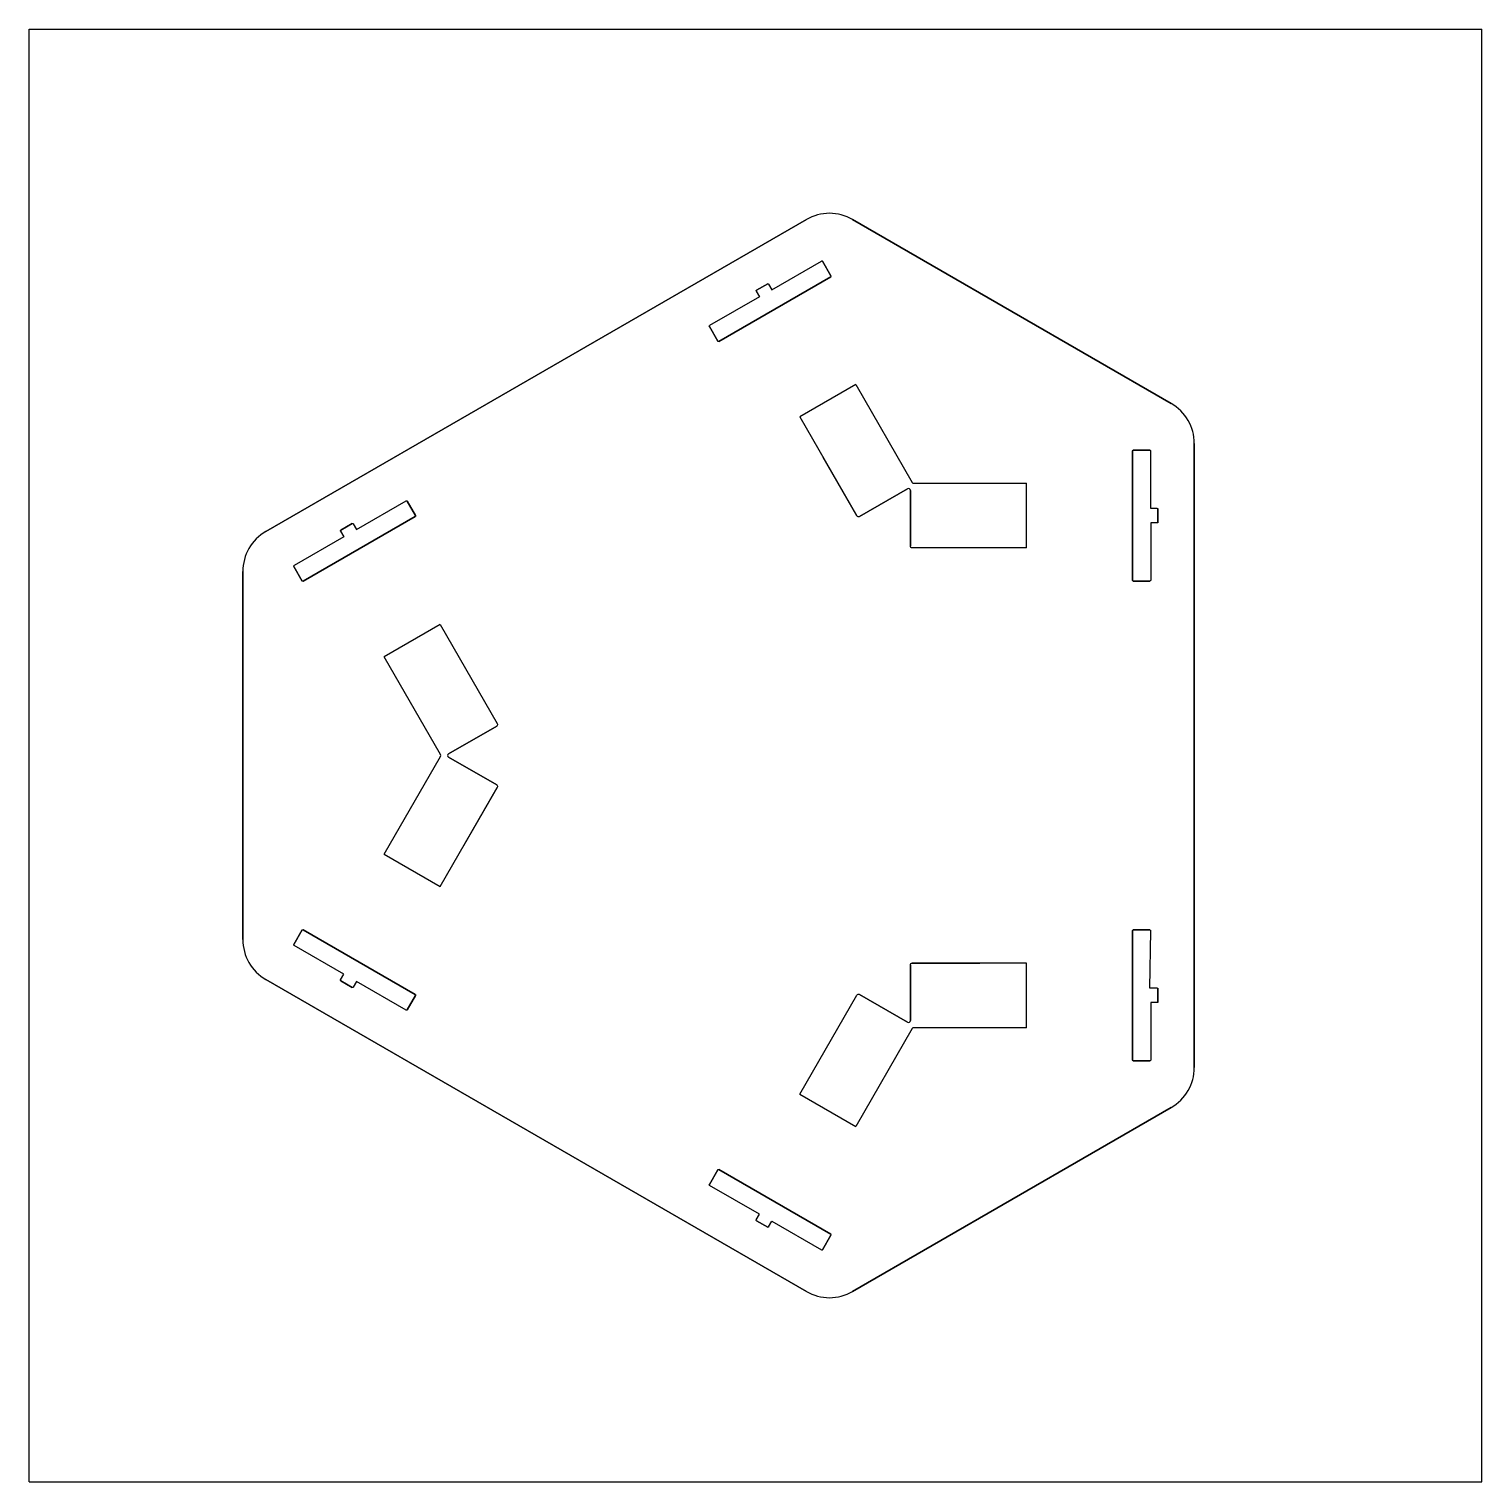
# Model space of a CAD drawing. Extents: x 0 to 200, y 0 to 200.
import ezdxf

# ---------------------------------------------------------------- set-up
doc = ezdxf.new("R2010")
doc.units = 0
doc.layers.add('Edge', color=2, linetype='CONTINUOUS')
doc.layers.add('Laser_Cut', color=1, linetype='CONTINUOUS')

msp = doc.modelspace()

# ---------------------------------------------------------------- linework, layer by layer
at = {"layer": 'Edge', "linetype": 'Continuous'}
for p, q in [((0, 200), (200, 200)), ((0, 0), (0, 200)), ((200, 0), (200, 200)), ((0, 0), (200, 0))]:
    msp.add_line(p, q, dxfattribs=at)
at = {"layer": 'Laser_Cut'}
for p, q in [((113.79, 151.05), (106.09, 146.61)), ((113.79, 151.05), (121.56, 137.59)), ((106.09, 146.61), (113.96, 132.97)), ((113.96, 132.97), (109.32, 141.01)), ((109.32, 141.01), (109.32, 141.01)), ((121.78, 137.47), (137.32, 137.47)), ((137.32, 128.58), (137.32, 137.47)), ((137.32, 128.58), (121.57, 128.58)), ((56.59, 118.03), (48.89, 113.59)), ((56.59, 118.03), (64.46, 104.39)), ((56.66, 100.13), (48.89, 113.59)), ((48.89, 86.41), (56.66, 99.87)), ((56.59, 81.97), (64.46, 95.61)), ((64.46, 95.61), (59.82, 87.56)), ((48.89, 86.41), (56.59, 81.97)), ((59.82, 87.56), (59.82, 87.56)), ((121.57, 71.42), (130.86, 71.42)), ((137.32, 71.42), (121.57, 71.42)), ((130.86, 71.42), (130.86, 71.42)), ((137.32, 62.53), (137.32, 71.42)), ((106.09, 53.39), (113.96, 67.03)), ((121.56, 62.41), (113.79, 48.95)), ((137.32, 62.53), (121.78, 62.53)), ((106.09, 53.39), (113.79, 48.95))]:
    msp.add_line(p, q, dxfattribs=at)
for points in [[(107.01, 173.79), (32.59, 130.83)], [(157.22, 148.46), (113.36, 173.79)], [(109.24, 168.04), (110.39, 166.04)], [(110.35, 165.91), (94.94, 157.01)], [(100.12, 164.04), (101.68, 164.94)], [(94.8, 157.04), (93.65, 159.04)], [(152, 142.02), (154.3, 142.02), (154.3, 142.02)], [(160.4, 57.04), (160.4, 142.96)], [(151.9, 124.12), (151.9, 141.92)], [(120.94, 136.71), (114.31, 132.88)], [(121.32, 128.83), (121.32, 136.49)], [(52.05, 135.02), (53.2, 133.02)], [(53.16, 132.89), (37.75, 123.99)], [(155.4, 133.92), (155.4, 132.12)], [(42.92, 131.02), (44.48, 131.92)], [(37.61, 124.02), (36.46, 126.02)], [(29.42, 125.33), (29.42, 74.67)], [(154.3, 124.02), (152, 124.02)], [(64.37, 104.05), (57.74, 100.22)], [(57.74, 99.78), (64.37, 95.95)], [(37.75, 76.01), (53.16, 67.11)], [(36.46, 73.98), (37.61, 75.98)], [(151.9, 58.08), (151.9, 75.88)], [(152, 75.98), (154.3, 75.98)], [(121.32, 63.51), (121.32, 71.17)], [(32.59, 69.17), (107.01, 26.21)], [(44.48, 68.08), (42.92, 68.98), (42.92, 68.98)], [(53.2, 66.98), (52.05, 64.99)], [(114.31, 67.12), (120.94, 63.29)], [(155.4, 67.88), (155.4, 66.08)], [(154.3, 57.98), (152, 57.98)], [(154.3, 57.98), (154.3, 57.98)], [(113.36, 26.21), (157.22, 51.54)], [(93.65, 40.96), (94.8, 42.96)], [(94.94, 42.99), (110.35, 34.09), (110.35, 34.09)], [(101.68, 35.06), (100.12, 35.96)], [(110.39, 33.96), (109.24, 31.96)], [(113.36, 26.21), (113.36, 26.21)]]:
    msp.add_lwpolyline(points, close=True, dxfattribs=at)
for points in [[(101.81, 164.9), (102.26, 164.12), (109.1, 168.07)], [(100.08, 163.9), (100.53, 163.12), (93.68, 159.17)], [(155.3, 134.02), (154.4, 134.02), (154.4, 141.92)], [(44.62, 131.88), (45.07, 131.1), (51.91, 135.05)], [(155.3, 132.02), (154.4, 132.02), (154.4, 124.12)], [(42.89, 130.88), (43.34, 130.1), (36.5, 126.15)], [(155.31, 67.98), (154.3, 67.98), (154.4, 75.88)], [(42.89, 69.12), (43.34, 69.9), (36.5, 73.85)], [(51.91, 64.95), (45.07, 68.9), (44.62, 68.12)], [(155.3, 65.98), (154.4, 65.98), (154.4, 58.08)], [(100.08, 36.1), (100.53, 36.88), (93.69, 40.83)], [(101.81, 35.1), (102.26, 35.88), (109.1, 31.93)]]:
    msp.add_lwpolyline(points, dxfattribs=at)
for points in [[(113.36, 173.79), (111.39, 174.92), (108.97, 174.92), (107.01, 173.79)], [(109.1, 168.07), (109.13, 168.09), (109.15, 168.09), (109.18, 168.08)], [(109.18, 168.08), (109.21, 168.07), (109.23, 168.06), (109.24, 168.04)], [(110.39, 166.04), (110.4, 166.02), (110.41, 165.99), (110.4, 165.97)], [(100.07, 163.98), (100.08, 164), (100.09, 164.02), (100.12, 164.04)], [(101.68, 164.94), (101.7, 164.95), (101.73, 164.95), (101.75, 164.95)], [(101.75, 164.95), (101.78, 164.94), (101.8, 164.92), (101.81, 164.9)], [(110.4, 165.97), (110.39, 165.94), (110.38, 165.92), (110.35, 165.91)], [(100.08, 163.9), (100.07, 163.92), (100.06, 163.95), (100.07, 163.98)], [(93.64, 159.11), (93.65, 159.14), (93.67, 159.16), (93.69, 159.17)], [(93.65, 159.04), (93.64, 159.06), (93.64, 159.09), (93.64, 159.11)], [(94.86, 157), (94.84, 157), (94.82, 157.02), (94.8, 157.04)], [(94.94, 157.01), (94.92, 156.99), (94.89, 156.99), (94.86, 157)], [(160.4, 142.96), (160.4, 145.23), (159.19, 147.33), (157.22, 148.46)], [(151.93, 141.99), (151.95, 142.01), (151.97, 142.02), (152, 142.02)], [(154.3, 142.02), (154.33, 142.02), (154.35, 142.01), (154.37, 141.99)], [(151.9, 141.92), (151.9, 141.95), (151.91, 141.97), (151.93, 141.99)], [(154.37, 141.99), (154.39, 141.97), (154.4, 141.95), (154.4, 141.92)], [(121.19, 136.71), (121.11, 136.75), (121.02, 136.75), (120.94, 136.71)], [(121.32, 136.49), (121.32, 136.58), (121.27, 136.66), (121.19, 136.71)], [(121.56, 137.59), (121.6, 137.52), (121.69, 137.47), (121.78, 137.47)], [(51.91, 135.05), (51.93, 135.07), (51.96, 135.07), (51.99, 135.06)], [(51.99, 135.06), (52.01, 135.05), (52.03, 135.04), (52.05, 135.02)], [(155.3, 134.02), (155.33, 134.02), (155.35, 134.01), (155.37, 133.99)], [(53.21, 132.95), (53.2, 132.92), (53.18, 132.9), (53.16, 132.89)], [(53.2, 133.02), (53.21, 133), (53.21, 132.97), (53.21, 132.95)], [(114.12, 132.85), (114.05, 132.87), (114, 132.91), (113.96, 132.97)], [(114.31, 132.88), (114.25, 132.85), (114.18, 132.84), (114.12, 132.85)], [(155.37, 132.05), (155.35, 132.03), (155.33, 132.02), (155.3, 132.02)], [(155.37, 133.99), (155.39, 133.97), (155.4, 133.95), (155.4, 133.92)], [(155.4, 132.12), (155.4, 132.09), (155.39, 132.07), (155.37, 132.05)], [(32.59, 130.83), (30.63, 129.69), (29.42, 127.6), (29.42, 125.33)], [(42.89, 130.88), (42.87, 130.9), (42.87, 130.93), (42.88, 130.96)], [(42.88, 130.96), (42.88, 130.98), (42.9, 131), (42.92, 131.02)], [(44.48, 131.92), (44.51, 131.93), (44.53, 131.93), (44.56, 131.93)], [(44.56, 131.93), (44.58, 131.92), (44.61, 131.9), (44.62, 131.88)], [(121.39, 128.65), (121.35, 128.7), (121.32, 128.76), (121.32, 128.83)], [(121.57, 128.58), (121.51, 128.58), (121.44, 128.6), (121.39, 128.65)], [(36.46, 126.02), (36.45, 126.04), (36.44, 126.07), (36.45, 126.09)], [(36.45, 126.09), (36.46, 126.12), (36.47, 126.14), (36.5, 126.15)], [(37.67, 123.98), (37.64, 123.98), (37.62, 124), (37.61, 124.02)], [(151.93, 124.05), (151.91, 124.07), (151.9, 124.09), (151.9, 124.12)], [(152, 124.02), (151.97, 124.02), (151.95, 124.03), (151.93, 124.05)], [(154.37, 124.05), (154.35, 124.03), (154.33, 124.02), (154.3, 124.02)], [(154.4, 124.12), (154.4, 124.09), (154.39, 124.07), (154.37, 124.05)], [(37.75, 123.99), (37.72, 123.97), (37.7, 123.97), (37.67, 123.98)], [(64.49, 104.2), (64.47, 104.14), (64.43, 104.08), (64.37, 104.05)], [(64.46, 104.39), (64.5, 104.34), (64.51, 104.27), (64.49, 104.2)], [(56.66, 99.87), (56.71, 99.95), (56.71, 100.05), (56.66, 100.13)], [(57.74, 100.22), (57.66, 100.17), (57.61, 100.09), (57.61, 100)], [(57.61, 100), (57.61, 99.91), (57.66, 99.83), (57.74, 99.78)], [(64.37, 95.95), (64.43, 95.92), (64.47, 95.86), (64.49, 95.8)], [(64.49, 95.8), (64.51, 95.73), (64.5, 95.66), (64.46, 95.61)], [(37.61, 75.98), (37.62, 76), (37.64, 76.02), (37.67, 76.02)], [(37.67, 76.02), (37.7, 76.03), (37.72, 76.03), (37.75, 76.01)], [(29.42, 74.67), (29.42, 72.4), (30.63, 70.31), (32.59, 69.17)], [(151.9, 75.88), (151.9, 75.91), (151.91, 75.93), (151.93, 75.95)], [(151.93, 75.95), (151.95, 75.97), (151.97, 75.98), (152, 75.98)], [(154.3, 75.98), (154.33, 75.98), (154.35, 75.97), (154.37, 75.95)], [(154.37, 75.95), (154.39, 75.93), (154.4, 75.91), (154.4, 75.88)], [(36.45, 73.91), (36.44, 73.93), (36.45, 73.96), (36.46, 73.98)], [(36.5, 73.85), (36.47, 73.86), (36.46, 73.88), (36.45, 73.91)], [(121.32, 71.17), (121.32, 71.24), (121.35, 71.3), (121.39, 71.35)], [(121.39, 71.35), (121.44, 71.4), (121.51, 71.42), (121.57, 71.42)], [(42.88, 69.04), (42.87, 69.07), (42.87, 69.1), (42.89, 69.12)], [(42.92, 68.98), (42.9, 69), (42.88, 69.02), (42.88, 69.04)], [(44.56, 68.07), (44.53, 68.07), (44.51, 68.07), (44.48, 68.08)], [(44.62, 68.12), (44.61, 68.1), (44.58, 68.08), (44.56, 68.07)], [(53.16, 67.11), (53.18, 67.1), (53.2, 67.08), (53.21, 67.05)], [(53.21, 67.05), (53.21, 67.03), (53.21, 67), (53.2, 66.98)], [(113.96, 67.03), (114, 67.09), (114.05, 67.13), (114.12, 67.15)], [(114.12, 67.15), (114.18, 67.16), (114.25, 67.15), (114.31, 67.12)], [(155.3, 67.98), (155.33, 67.98), (155.35, 67.97), (155.37, 67.95)], [(155.37, 66.01), (155.35, 65.99), (155.33, 65.98), (155.3, 65.98)], [(155.37, 67.95), (155.39, 67.93), (155.4, 67.91), (155.4, 67.88)], [(155.4, 66.08), (155.4, 66.05), (155.39, 66.03), (155.37, 66.01)], [(51.99, 64.94), (51.96, 64.93), (51.93, 64.94), (51.91, 64.95)], [(52.05, 64.99), (52.03, 64.96), (52.01, 64.95), (51.99, 64.94)], [(120.94, 63.29), (121.02, 63.25), (121.11, 63.25), (121.19, 63.29)], [(121.19, 63.29), (121.27, 63.34), (121.32, 63.42), (121.32, 63.51)], [(121.78, 62.53), (121.69, 62.53), (121.6, 62.48), (121.56, 62.41)], [(151.93, 58.01), (151.91, 58.03), (151.9, 58.05), (151.9, 58.08)], [(152, 57.98), (151.97, 57.98), (151.95, 57.99), (151.93, 58.01)], [(154.37, 58.01), (154.35, 57.99), (154.33, 57.98), (154.3, 57.98)], [(154.4, 58.08), (154.4, 58.05), (154.39, 58.03), (154.37, 58.01)], [(157.22, 51.54), (159.19, 52.67), (160.4, 54.77), (160.4, 57.04)], [(94.8, 42.96), (94.82, 42.98), (94.84, 43), (94.86, 43)], [(94.86, 43), (94.89, 43.01), (94.92, 43.01), (94.94, 42.99)], [(93.64, 40.89), (93.64, 40.91), (93.64, 40.94), (93.65, 40.96)], [(93.69, 40.83), (93.67, 40.84), (93.65, 40.86), (93.64, 40.89)], [(100.07, 36.02), (100.06, 36.05), (100.07, 36.08), (100.08, 36.1)], [(100.12, 35.96), (100.09, 35.98), (100.08, 36), (100.07, 36.02)], [(101.75, 35.05), (101.73, 35.05), (101.7, 35.05), (101.68, 35.06)], [(101.81, 35.1), (101.8, 35.08), (101.78, 35.06), (101.75, 35.05)], [(110.35, 34.09), (110.38, 34.08), (110.39, 34.06), (110.4, 34.03)], [(110.4, 34.03), (110.41, 34.01), (110.4, 33.98), (110.39, 33.96)], [(109.18, 31.92), (109.15, 31.91), (109.13, 31.92), (109.1, 31.93)], [(109.24, 31.96), (109.23, 31.94), (109.21, 31.93), (109.18, 31.92)], [(107.01, 26.21), (108.97, 25.08), (111.39, 25.08), (113.36, 26.21)]]:
    msp.add_open_spline(points, degree=3, dxfattribs=at)

doc.saveas('drawing.dxf')
